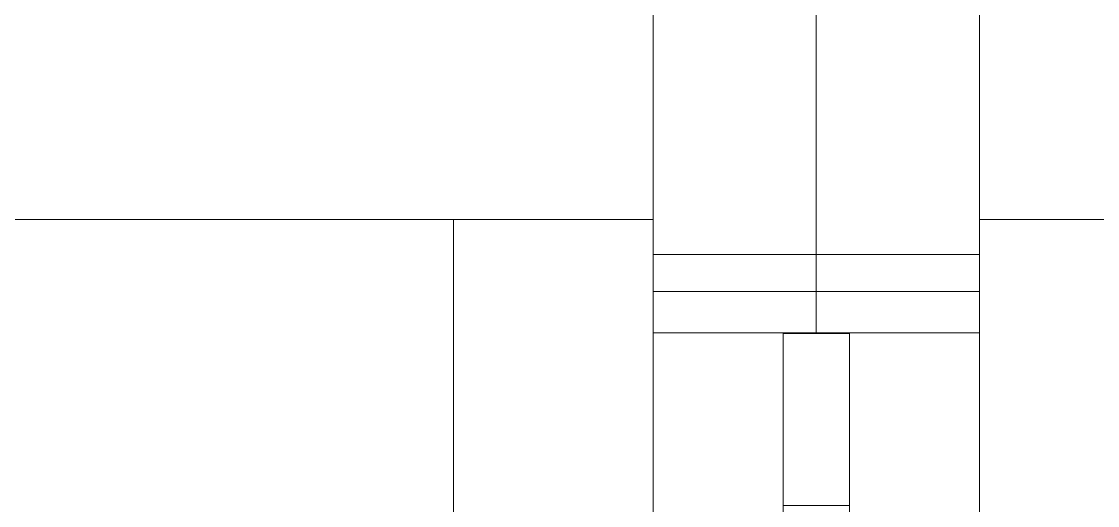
# Model space of a CAD drawing. Header units: millimetres. Extents: x -46169 to 237885, y -84465 to 18123.
# Drawn here: x 170207.7 to 170369.4, y -80546.3 to -80473.6 of the extents above; entities that cross this region are included whole.
import ezdxf

# ---------------------------------------------------------------- set-up
doc = ezdxf.new("R2010")
doc.units = ezdxf.units.MM
doc.header["$MEASUREMENT"] = 0
doc.linetypes.add('Wipeout_Contour', pattern=[1000, 0, -1000])
doc.layers.add('New_A-20-M_Floor_Slab', color=7, linetype='Continuous')
doc.layers.add('New_A-35-M_FFE_Fixed', color=7, linetype='Continuous')
doc.layers.add('New_A-35-M_FFE_Fixed_Pen_No__1', color=7, linetype='Continuous', lineweight=13)

# ---------------------------------------------------------------- blocks, each defined once
blk = doc.blocks.new('Section Elem_134_3', base_point=(129666.67, -84332.61))
at = {"color": 254, "linetype": 'Wipeout_Contour', "lineweight": 0, "ltscale": 3014574.266298038}
blk.add_wipeout([(170302.61, -80549.04), (170308.61, -80549.04), (170308.61, -80601.62), (170302.61, -80601.62), (170302.61, -80615.11), (170322.11, -80615.11), (170322.11, -80599.29), (170319.11, -80599.29), (170319.11, -80601.65), (170309.42, -80601.65), (170309.42, -80549.01), (170319.11, -80549.01), (170319.11, -80551.38), (170322.11, -80551.38), (170322.11, -80520.4), (170302.61, -80520.4)], dxfattribs=at).dxf.layer = 'New_A-20-M_Floor_Slab'
at = {"color": 254, "linetype": 'Wipeout_Contour', "lineweight": 0, "ltscale": 3014977.563411765}
blk.add_wipeout([(170332.11, -80520.4), (170332.11, -80551.38), (170335.11, -80551.38), (170335.11, -80549.01), (170344.8, -80549.01), (170344.8, -80601.65), (170335.11, -80601.65), (170335.11, -80599.29), (170332.11, -80599.29), (170332.11, -80615.11), (170351.61, -80615.11), (170351.61, -80601.62), (170345.61, -80601.62), (170345.61, -80549.04), (170351.61, -80549.04), (170351.61, -80520.4)], dxfattribs=at).dxf.layer = 'New_A-20-M_Floor_Slab'
blk = doc.blocks.new('Section Elem_137_3', base_point=(129666.67, -84332.61))
at = {"color": 254, "linetype": 'Wipeout_Contour', "lineweight": 0, "ltscale": 1128736.32701119}
blk.add_wipeout([(170302.61, -80346.96), (169801.61, -80346.96), (169801.61, -80503.33), (169831.61, -80503.33), (170272.61, -80503.33), (170302.61, -80503.33)], dxfattribs=at).dxf.layer = 'New_A-35-M_FFE_Fixed'
at = {"color": 254, "linetype": 'Wipeout_Contour', "lineweight": 0, "ltscale": 753607.773216}
blk.add_wipeout([(170322.11, -80525.7), (170332.11, -80525.7), (170332.11, -80520.48), (170322.11, -80520.48)], dxfattribs=at).dxf.layer = 'New_A-35-M_FFE_Fixed'
at = {"color": 254, "linetype": 'Wipeout_Contour', "lineweight": 0, "ltscale": 753484.826117}
blk.add_wipeout([(170327.11, -80473.58), (170302.61, -80473.58), (170302.61, -80480.58), (170327.11, -80480.58)], dxfattribs=at).dxf.layer = 'New_A-35-M_FFE_Fixed'
at = {"color": 254, "linetype": 'Wipeout_Contour', "lineweight": 0, "ltscale": 753508.79487}
blk.add_wipeout([(170327.11, -80487.59), (170302.61, -80487.59), (170302.61, -80494.61), (170327.11, -80494.61)], dxfattribs=at).dxf.layer = 'New_A-35-M_FFE_Fixed'
at = {"color": 254, "linetype": 'Wipeout_Contour', "lineweight": 0, "ltscale": 752692.760399}
blk.add_wipeout([(170272.61, -80635.33), (170272.61, -80503.33), (169831.61, -80503.33), (169831.61, -80635.33)], dxfattribs=at).dxf.layer = 'New_A-35-M_FFE_Fixed'
at = {"color": 254, "linetype": 'Wipeout_Contour', "lineweight": 0, "ltscale": 942003.820904}
blk.add_wipeout([(170327.11, -80520.4), (170322.11, -80520.4), (170322.11, -80520.48), (170332.11, -80520.48), (170332.11, -80520.4)], dxfattribs=at).dxf.layer = 'New_A-35-M_FFE_Fixed'
at = {"color": 254, "linetype": 'Wipeout_Contour', "lineweight": 0, "ltscale": 753616.448603}
blk.add_wipeout([(170322.11, -80525.7), (170322.11, -80530.63), (170332.11, -80530.63), (170332.11, -80525.7)], dxfattribs=at).dxf.layer = 'New_A-35-M_FFE_Fixed'
at = {"color": 254, "linetype": 'Wipeout_Contour', "lineweight": 0, "ltscale": 753496.798711}
blk.add_wipeout([(170327.11, -80480.58), (170302.61, -80480.58), (170302.61, -80487.59), (170327.11, -80487.59)], dxfattribs=at).dxf.layer = 'New_A-35-M_FFE_Fixed'
at = {"color": 254, "linetype": 'Wipeout_Contour', "lineweight": 0, "ltscale": 753520.788458}
blk.add_wipeout([(170327.11, -80494.61), (170302.61, -80494.61), (170302.61, -80501.63), (170327.11, -80501.63)], dxfattribs=at).dxf.layer = 'New_A-35-M_FFE_Fixed'
at = {"color": 254, "linetype": 'Wipeout_Contour', "lineweight": 0, "ltscale": 753554.330597}
blk.add_wipeout([(170302.61, -80503.33), (170272.61, -80503.33), (170272.61, -80647.33), (170302.61, -80647.33)], dxfattribs=at).dxf.layer = 'New_A-35-M_FFE_Fixed'
at = {"color": 254, "linetype": 'Wipeout_Contour', "lineweight": 0, "ltscale": 753624.477767}
blk.add_wipeout([(170322.11, -80535.1), (170332.11, -80535.1), (170332.11, -80530.63), (170322.11, -80530.63)], dxfattribs=at).dxf.layer = 'New_A-35-M_FFE_Fixed'
at = {"layer": 'New_A-35-M_FFE_Fixed_Pen_No__1', "linetype": 'Continuous'}
for p in [(169831.61, -80503.33), (170272.61, -80647.33)]:
    blk.add_line(p, (170272.61, -80503.33), dxfattribs=at)
at = {"color": 254, "linetype": 'Wipeout_Contour', "lineweight": 0, "ltscale": 941904.444483}
blk.add_wipeout([(170302.61, -80508.61), (170327.11, -80508.61), (170327.11, -80501.63), (170302.61, -80501.63), (170302.61, -80503.33)], dxfattribs=at).dxf.layer = 'New_A-35-M_FFE_Fixed'
at = {"color": 254, "linetype": 'Wipeout_Contour', "lineweight": 0, "ltscale": 753542.793922}
blk.add_wipeout([(170302.61, -80511.45), (170327.11, -80511.45), (170327.11, -80510.54), (170302.61, -80510.54)], dxfattribs=at).dxf.layer = 'New_A-35-M_FFE_Fixed'
at = {"color": 254, "linetype": 'Wipeout_Contour', "lineweight": 0, "ltscale": 753553.556783}
blk.add_wipeout([(170302.61, -80514.18), (170302.61, -80520.4), (170327.11, -80520.4), (170327.11, -80514.18)], dxfattribs=at).dxf.layer = 'New_A-35-M_FFE_Fixed'
at = {"color": 254, "linetype": 'Wipeout_Contour', "lineweight": 0, "ltscale": 753631.603991}
blk.add_wipeout([(170322.11, -80535.1), (170322.11, -80538.96), (170332.11, -80538.96), (170332.11, -80535.1)], dxfattribs=at).dxf.layer = 'New_A-35-M_FFE_Fixed'
at = {"layer": 'New_A-35-M_FFE_Fixed_Pen_No__1', "linetype": 'Continuous'}
for p, q in [((170302.61, -80503.33), (170302.61, -80346.96)), ((170272.61, -80503.33), (170302.61, -80503.33)), ((170302.61, -80520.4), (170327.11, -80520.4))]:
    blk.add_line(p, q, dxfattribs=at)
at = {"color": 254, "linetype": 'Wipeout_Contour', "lineweight": 0, "ltscale": 753539.554381}
blk.add_wipeout([(170302.61, -80509.58), (170327.11, -80509.58), (170327.11, -80508.61), (170302.61, -80508.61)], dxfattribs=at).dxf.layer = 'New_A-35-M_FFE_Fixed'
at = {"color": 254, "linetype": 'Wipeout_Contour', "lineweight": 0, "ltscale": 753548.044257}
blk.add_wipeout([(170302.61, -80514.18), (170327.11, -80514.18), (170327.11, -80513.95), (170302.61, -80513.95)], dxfattribs=at).dxf.layer = 'New_A-35-M_FFE_Fixed'
at = {"color": 254, "linetype": 'Wipeout_Contour', "lineweight": 0, "ltscale": 753637.599394}
blk.add_wipeout([(170332.11, -80538.96), (170322.11, -80538.96), (170322.11, -80542.11), (170332.11, -80542.11)], dxfattribs=at).dxf.layer = 'New_A-35-M_FFE_Fixed'
at = {"layer": 'New_A-35-M_FFE_Fixed_Pen_No__1', "linetype": 'Continuous'}
blk.add_line((170302.61, -80508.61), (170327.11, -80508.61), dxfattribs=at)
at = {"color": 254, "linetype": 'Wipeout_Contour', "lineweight": 0, "ltscale": 753541.201035}
blk.add_wipeout([(170302.61, -80510.54), (170327.11, -80510.54), (170327.11, -80509.58), (170302.61, -80509.58)], dxfattribs=at).dxf.layer = 'New_A-35-M_FFE_Fixed'
at = {"color": 254, "linetype": 'Wipeout_Contour', "lineweight": 0, "ltscale": 753546.673531}
blk.add_wipeout([(170302.61, -80513.55), (170327.11, -80513.55), (170327.11, -80512.98), (170302.61, -80512.98)], dxfattribs=at).dxf.layer = 'New_A-35-M_FFE_Fixed'
at = {"color": 254, "linetype": 'Wipeout_Contour', "lineweight": 0, "ltscale": 753642.272235}
blk.add_wipeout([(170322.11, -80544.43), (170332.11, -80544.43), (170332.11, -80542.11), (170322.11, -80542.11)], dxfattribs=at).dxf.layer = 'New_A-35-M_FFE_Fixed'
at = {"color": 254, "linetype": 'Wipeout_Contour', "lineweight": 0, "ltscale": 753545.582683}
blk.add_wipeout([(170302.61, -80512.98), (170327.11, -80512.98), (170327.11, -80512.27), (170302.61, -80512.27)], dxfattribs=at).dxf.layer = 'New_A-35-M_FFE_Fixed'
at = {"color": 254, "linetype": 'Wipeout_Contour', "lineweight": 0, "ltscale": 753645.47306}
blk.add_wipeout([(170322.11, -80545.85), (170332.11, -80545.85), (170332.11, -80544.43), (170322.11, -80544.43)], dxfattribs=at).dxf.layer = 'New_A-35-M_FFE_Fixed'
at = {"color": 254, "linetype": 'Wipeout_Contour', "lineweight": 0, "ltscale": 753544.273041}
blk.add_wipeout([(170302.61, -80512.27), (170327.11, -80512.27), (170327.11, -80511.45), (170302.61, -80511.45)], dxfattribs=at).dxf.layer = 'New_A-35-M_FFE_Fixed'
at = {"color": 254, "linetype": 'Wipeout_Contour', "lineweight": 0, "ltscale": 753547.504489}
blk.add_wipeout([(170302.61, -80513.95), (170327.11, -80513.95), (170327.11, -80513.55), (170302.61, -80513.55)], dxfattribs=at).dxf.layer = 'New_A-35-M_FFE_Fixed'
at = {"color": 254, "linetype": 'Wipeout_Contour', "lineweight": 0, "ltscale": 753647.099483}
blk.add_wipeout([(170322.11, -80545.85), (170322.11, -80546.33), (170332.11, -80546.33), (170332.11, -80545.85)], dxfattribs=at).dxf.layer = 'New_A-35-M_FFE_Fixed'
at = {"layer": 'New_A-35-M_FFE_Fixed_Pen_No__1', "linetype": 'Continuous'}
for p, q in [((170302.61, -80647.33), (170302.61, -80503.33)), ((170302.61, -80514.18), (170327.11, -80514.18))]:
    blk.add_line(p, q, dxfattribs=at)
blk = doc.blocks.new('Section Elem_140_3', base_point=(129666.67, -84332.61))
at = {"layer": 'New_A-35-M_FFE_Fixed_Pen_No__1', "linetype": 'Continuous'}
for p, q in [((170322.11, -80520.48), (170322.11, -80520.4)), ((170322.11, -80525.7), (170322.11, -80520.48)), ((170322.11, -80530.63), (170322.11, -80525.7)), ((170332.11, -80530.63), (170332.11, -80525.7)), ((170322.11, -80535.1), (170322.11, -80530.63)), ((170332.11, -80535.1), (170332.11, -80530.63)), ((170322.11, -80538.96), (170322.11, -80535.1)), ((170332.11, -80538.96), (170332.11, -80535.1)), ((170322.11, -80542.11), (170322.11, -80538.96)), ((170332.11, -80542.11), (170332.11, -80538.96)), ((170322.11, -80544.43), (170322.11, -80542.11)), ((170332.11, -80544.43), (170332.11, -80542.11)), ((170322.11, -80545.85), (170322.11, -80544.43)), ((170332.11, -80545.85), (170332.11, -80544.43)), ((170322.11, -80546.33), (170322.11, -80545.85)), ((170332.11, -80546.33), (170332.11, -80545.85)), ((170332.11, -80546.33), (170322.11, -80546.33)), ((170322.11, -80548.19), (170322.11, -80546.33)), ((170332.11, -80548.19), (170332.11, -80546.33))]:
    blk.add_line(p, q, dxfattribs=at)
at = {"color": 254, "linetype": 'Wipeout_Contour', "lineweight": 0, "ltscale": 1131720.216479169}
blk.add_wipeout([(170351.61, -80346.96), (170351.61, -80503.33), (170381.61, -80503.33), (170822.61, -80503.33), (170852.61, -80503.33), (170852.61, -80346.96)], dxfattribs=at).dxf.layer = 'New_A-35-M_FFE_Fixed'
at = {"color": 254, "linetype": 'Wipeout_Contour', "lineweight": 0, "ltscale": 753573.433695}
blk.add_wipeout([(170327.11, -80473.58), (170327.11, -80480.58), (170351.61, -80480.58), (170351.61, -80473.58)], dxfattribs=at).dxf.layer = 'New_A-35-M_FFE_Fixed'
at = {"color": 254, "linetype": 'Wipeout_Contour', "lineweight": 0, "ltscale": 753597.399645}
blk.add_wipeout([(170327.11, -80494.61), (170351.61, -80494.61), (170351.61, -80487.59), (170327.11, -80487.59)], dxfattribs=at).dxf.layer = 'New_A-35-M_FFE_Fixed'
at = {"color": 254, "linetype": 'Wipeout_Contour', "lineweight": 0, "ltscale": 753839.980669}
blk.add_wipeout([(170351.61, -80503.33), (170351.61, -80647.33), (170381.61, -80647.33), (170381.61, -80503.33)], dxfattribs=at).dxf.layer = 'New_A-35-M_FFE_Fixed'
at = {"layer": 'New_A-35-M_FFE_Fixed_Pen_No__1', "linetype": 'Continuous'}
blk.add_line((170327.11, -80473.58), (170327.11, -80466.62), dxfattribs=at)
at = {"color": 254, "linetype": 'Wipeout_Contour', "lineweight": 0, "ltscale": 753585.404897}
blk.add_wipeout([(170327.11, -80480.58), (170327.11, -80487.59), (170351.61, -80487.59), (170351.61, -80480.58)], dxfattribs=at).dxf.layer = 'New_A-35-M_FFE_Fixed'
at = {"color": 254, "linetype": 'Wipeout_Contour', "lineweight": 0, "ltscale": 753609.391809}
blk.add_wipeout([(170327.11, -80501.63), (170351.61, -80501.63), (170351.61, -80494.61), (170327.11, -80494.61)], dxfattribs=at).dxf.layer = 'New_A-35-M_FFE_Fixed'
at = {"color": 254, "linetype": 'Wipeout_Contour', "lineweight": 0, "ltscale": 753631.394694}
blk.add_wipeout([(170327.11, -80511.45), (170351.61, -80511.45), (170351.61, -80510.54), (170327.11, -80510.54)], dxfattribs=at).dxf.layer = 'New_A-35-M_FFE_Fixed'
at = {"color": 254, "linetype": 'Wipeout_Contour', "lineweight": 0, "ltscale": 753642.156303}
blk.add_wipeout([(170327.11, -80514.18), (170327.11, -80520.4), (170351.61, -80520.4), (170351.61, -80514.18)], dxfattribs=at).dxf.layer = 'New_A-35-M_FFE_Fixed'
at = {"layer": 'New_A-35-M_FFE_Fixed_Pen_No__1', "linetype": 'Continuous'}
for p, q in [((170327.11, -80480.58), (170327.11, -80473.58)), ((170327.11, -80487.59), (170327.11, -80480.58)), ((170327.11, -80494.61), (170327.11, -80487.59)), ((170332.11, -80520.48), (170322.11, -80520.48)), ((170351.61, -80520.4), (170327.11, -80520.4)), ((170332.11, -80520.48), (170332.11, -80520.4)), ((170332.11, -80525.7), (170332.11, -80520.48))]:
    blk.add_line(p, q, dxfattribs=at)
at = {"color": 254, "linetype": 'Wipeout_Contour', "lineweight": 0, "ltscale": 753621.355279}
blk.add_wipeout([(170351.61, -80501.63), (170327.11, -80501.63), (170327.11, -80508.61), (170351.61, -80508.61)], dxfattribs=at).dxf.layer = 'New_A-35-M_FFE_Fixed'
at = {"color": 254, "linetype": 'Wipeout_Contour', "lineweight": 0, "ltscale": 753636.644403}
blk.add_wipeout([(170327.11, -80514.18), (170351.61, -80514.18), (170351.61, -80513.95), (170327.11, -80513.95)], dxfattribs=at).dxf.layer = 'New_A-35-M_FFE_Fixed'
at = {"layer": 'New_A-35-M_FFE_Fixed_Pen_No__1', "linetype": 'Continuous'}
for p, q in [((170351.61, -80503.33), (170351.61, -80346.96)), ((170327.11, -80501.63), (170327.11, -80494.61)), ((170381.61, -80503.33), (170351.61, -80503.33))]:
    blk.add_line(p, q, dxfattribs=at)
at = {"color": 254, "linetype": 'Wipeout_Contour', "lineweight": 0, "ltscale": 753628.155526}
blk.add_wipeout([(170327.11, -80509.58), (170351.61, -80509.58), (170351.61, -80508.61), (170327.11, -80508.61)], dxfattribs=at).dxf.layer = 'New_A-35-M_FFE_Fixed'
at = {"color": 254, "linetype": 'Wipeout_Contour', "lineweight": 0, "ltscale": 753635.27384}
blk.add_wipeout([(170327.11, -80512.98), (170327.11, -80513.55), (170351.61, -80513.55), (170351.61, -80512.98)], dxfattribs=at).dxf.layer = 'New_A-35-M_FFE_Fixed'
at = {"layer": 'New_A-35-M_FFE_Fixed_Pen_No__1', "linetype": 'Continuous'}
for p, q in [((170327.11, -80508.61), (170327.11, -80501.63)), ((170351.61, -80508.61), (170327.11, -80508.61))]:
    blk.add_line(p, q, dxfattribs=at)
at = {"color": 254, "linetype": 'Wipeout_Contour', "lineweight": 0, "ltscale": 753629.801998}
blk.add_wipeout([(170327.11, -80510.54), (170351.61, -80510.54), (170351.61, -80509.58), (170327.11, -80509.58)], dxfattribs=at).dxf.layer = 'New_A-35-M_FFE_Fixed'
at = {"color": 254, "linetype": 'Wipeout_Contour', "lineweight": 0, "ltscale": 753634.183127}
blk.add_wipeout([(170327.11, -80512.98), (170351.61, -80512.98), (170351.61, -80512.27), (170327.11, -80512.27)], dxfattribs=at).dxf.layer = 'New_A-35-M_FFE_Fixed'
at = {"layer": 'New_A-35-M_FFE_Fixed_Pen_No__1', "linetype": 'Continuous'}
for p, q in [((170327.11, -80509.58), (170327.11, -80508.61)), ((170327.11, -80510.54), (170327.11, -80509.58))]:
    blk.add_line(p, q, dxfattribs=at)
at = {"color": 254, "linetype": 'Wipeout_Contour', "lineweight": 0, "ltscale": 753632.873643}
blk.add_wipeout([(170327.11, -80511.45), (170327.11, -80512.27), (170351.61, -80512.27), (170351.61, -80511.45)], dxfattribs=at).dxf.layer = 'New_A-35-M_FFE_Fixed'
at = {"color": 254, "linetype": 'Wipeout_Contour', "lineweight": 0, "ltscale": 753636.104703}
blk.add_wipeout([(170327.11, -80513.95), (170351.61, -80513.95), (170351.61, -80513.55), (170327.11, -80513.55)], dxfattribs=at).dxf.layer = 'New_A-35-M_FFE_Fixed'
at = {"layer": 'New_A-35-M_FFE_Fixed_Pen_No__1', "linetype": 'Continuous'}
for p, q in [((170351.61, -80647.33), (170351.61, -80503.33)), ((170327.11, -80511.45), (170327.11, -80510.54)), ((170327.11, -80512.27), (170327.11, -80511.45)), ((170327.11, -80512.98), (170327.11, -80512.27)), ((170327.11, -80513.55), (170327.11, -80512.98)), ((170327.11, -80513.95), (170327.11, -80513.55)), ((170327.11, -80514.18), (170327.11, -80513.95)), ((170327.11, -80520.4), (170327.11, -80514.18)), ((170351.61, -80514.18), (170327.11, -80514.18))]:
    blk.add_line(p, q, dxfattribs=at)

msp = doc.modelspace()

# ---------------------------------------------------------------- block references
at = {"layer": 'New_A-20-M_Floor_Slab'}
msp.add_blockref('Section Elem_134_3', (129666.67, -84332.61), dxfattribs=at)

# ---------------------------------------------------------------- next in the draw order: block references
at = {"layer": 'New_A-35-M_FFE_Fixed'}
msp.add_blockref('Section Elem_137_3', (129666.67, -84332.61), dxfattribs=at)

# ---------------------------------------------------------------- next in the draw order: block references
msp.add_blockref('Section Elem_140_3', (129666.67, -84332.61), dxfattribs=at)

doc.saveas('drawing.dxf')
